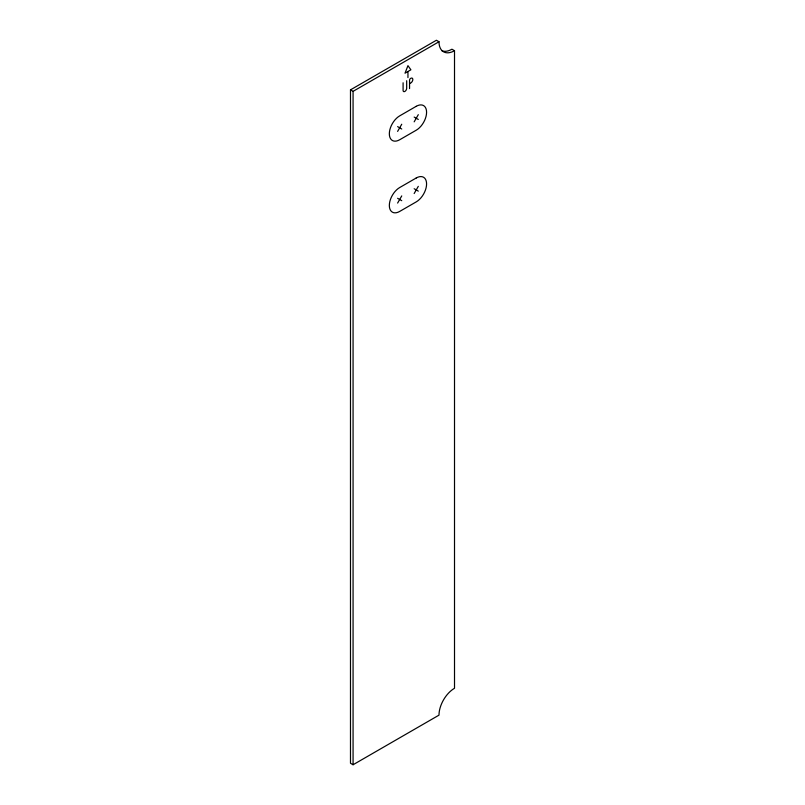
<?xml version="1.0" encoding="UTF-8"?>
<svg xmlns="http://www.w3.org/2000/svg" width="805" height="805" viewBox="0 0 805 805"><rect width="100%" height="100%" fill="white"/><g stroke="black" fill="none" stroke-linecap="round" stroke-linejoin="round"><path stroke-width="1.21" d="M397.61 131.396L401.745 124.232M414.162 121.837L418.298 114.672M397.61 203.071L401.745 195.907M414.162 193.522L418.298 186.347M350.487 89.858L436.411 40.25L438.997 41.739A21.946 12.669 -60 0 0 454.513 50.705L454.513 688.265A21.946 12.669 -60 0 0 438.997 715.142L353.073 764.75L350.487 763.261L350.487 89.858L353.073 91.347L438.997 41.739M407.753 71.615L405.026 73.185L407.954 65.638L410.892 69.804L407.954 71.494L407.954 77.582M409.755 83.539L410.822 82.925A2.817 1.63 -60 0 0 412.814 79.464A2.817 1.63 -60 0 0 410.822 78.316L410.52 78.488A1.369 0.795 -60 0 0 409.554 80.168L409.554 88.61M454.513 50.705L451.927 49.206A21.946 12.669 -60 0 1 441.834 50.735M414.162 117.067L418.298 119.452M397.61 126.616L401.745 129.011M414.162 188.742L418.298 191.127M397.61 198.292L401.745 200.687M406.676 80.711L406.676 88.309A2.526 1.459 -60 0 1 404.885 91.408A2.526 1.459 -60 0 1 403.094 90.371L403.094 82.774M353.073 91.347L353.073 764.75M416.235 106.31L399.683 115.87A14.631 8.442 -60 0 0 389.338 133.791A14.631 8.442 -60 0 0 399.683 139.758L416.235 130.209A14.631 8.442 -60 0 0 426.58 112.287A14.631 8.442 -60 0 0 416.235 106.31M416.235 177.986L399.683 187.545A14.631 8.442 -60 0 0 389.338 205.466A14.631 8.442 -60 0 0 399.683 211.433L416.235 201.884A14.631 8.442 -60 0 0 426.58 183.963A14.631 8.442 -60 0 0 416.235 177.986"/></g></svg>
